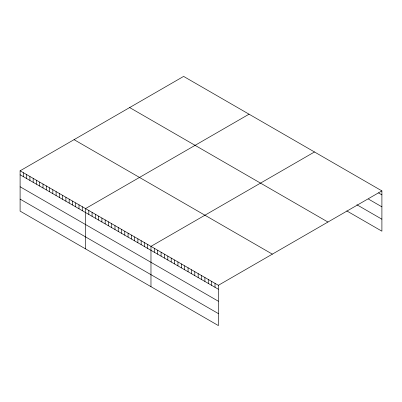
<?xml version="1.0" encoding="UTF-8"?>
<svg xmlns="http://www.w3.org/2000/svg" width="402" height="402" viewBox="0 0 402 402"><rect width="100%" height="100%" fill="white"/><g stroke="black" fill="none" stroke-linecap="round" stroke-linejoin="round"><path stroke-width="0.6" d="M20.1 170.81L218.392 285.294L218.392 325.59L20.1 211.11L20.1 170.81L183.608 76.41L381.9 190.89L381.9 231.19L346.745 210.894M249.044 114.188L85.536 208.588L85.536 248.888M314.48 151.966L150.971 246.366L150.971 286.666M218.392 285.294L381.9 190.89M378.528 192.9L381.9 194.849M368.418 199.055L381.9 206.839M356.86 204.739L381.9 219.196M129.65 107.56L327.942 222.045M74.058 139.655L272.35 254.139M20.1 174.764L218.392 289.249M20.1 186.759L218.392 301.244M20.1 199.116L218.392 313.6M215.02 283.345L215.02 287.304M211.648 281.4L211.648 285.355M208.281 279.455L208.281 283.41M204.909 277.506L204.909 281.465M201.538 275.561L201.538 279.516M198.166 273.616L198.166 277.571M194.794 271.667L194.794 275.626M191.422 269.722L191.422 273.677M188.056 267.777L188.056 271.732M184.684 265.828L184.684 269.787M181.312 263.883L181.312 267.838M177.94 261.938L177.94 265.893M174.568 259.993L174.568 263.948M171.197 258.044L171.197 262.003M167.83 256.099L167.83 260.054M164.458 254.154L164.458 258.109M161.086 252.205L161.086 256.164M157.715 250.26L157.715 254.215M154.343 248.315L154.343 252.27M147.7 244.476L147.7 248.436M144.429 242.592L144.429 246.547M141.157 240.703L141.157 244.657M137.886 238.813L137.886 242.768M134.615 236.924L134.615 240.878M131.343 235.034L131.343 238.989M128.072 233.145L128.072 237.1M124.796 231.256L124.796 235.21M121.525 229.366L121.525 233.326M118.253 227.477L118.253 231.436M114.982 225.587L114.982 229.547M111.711 223.698L111.711 227.658M108.439 221.814L108.439 225.768M105.168 219.924L105.168 223.879M101.897 218.035L101.897 221.989M98.626 216.145L98.626 220.1M95.349 214.256L95.349 218.211M92.078 212.367L92.078 216.321M88.807 210.477L88.807 214.432M82.264 206.698L82.264 210.658M78.993 204.809L78.993 208.769M75.722 202.92L75.722 206.879M72.45 201.03L72.45 204.99M69.179 199.146L69.179 203.1M65.908 197.256L65.908 201.211M62.632 195.367L62.632 199.322M59.36 193.478L59.36 197.432M56.089 191.588L56.089 195.543M52.818 189.699L52.818 193.653M49.546 187.809L49.546 191.764M46.275 185.92L46.275 189.875M43.004 184.031L43.004 187.99M39.733 182.141L39.733 186.101M36.461 180.252L36.461 184.211M33.185 178.362L33.185 182.322M29.914 176.478L29.914 180.433M26.643 174.589L26.643 178.543M23.371 172.699L23.371 176.654"/></g></svg>
